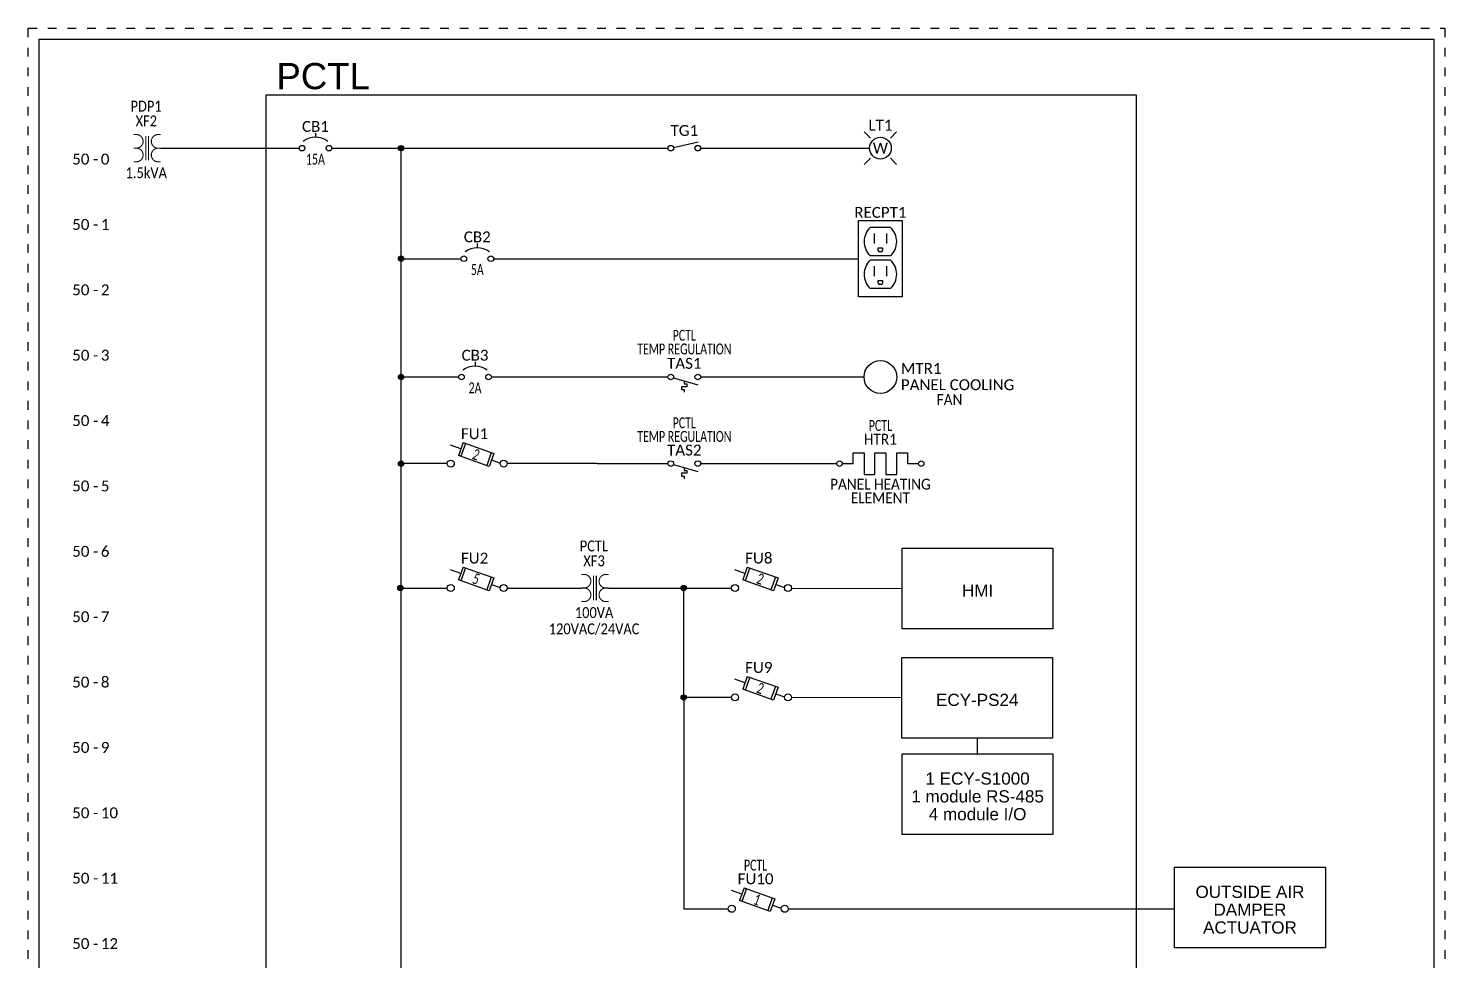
# Model space of a CAD drawing. Header units: inches. Extents: x -0.1 to 16.1, y -0.1 to 21.1.
# Drawn here: x -0.13 to 16.12, y 10.43 to 21.12 of the extents above; entities that cross this region are included whole.
import ezdxf
from ezdxf.enums import TextEntityAlignment as Align

# ---------------------------------------------------------------- set-up
doc = ezdxf.new("R2010")
doc.units = ezdxf.units.IN
doc.header["$MEASUREMENT"] = 0
doc.linetypes.add('DOT2', pattern=[0.125, 0, -0.125])
for name, color, linetype in [('DESC', 150, 'Continuous'), ('LOC', 8, 'Continuous'), ('MISC', 7, 'Continuous'), ('SYMS', 7, 'Continuous'), ('TAGFIXED', 7, 'Continuous'), ('TAGS', 150, 'Continuous'), ('WIRES', 7, 'Continuous')]:
    doc.layers.add(name, color=color, linetype=linetype)
doc.layers.add('TITLEBLOCK_FRAME', color=7, linetype='DOT2', plot=False)
doc.styles.get("Standard").update_dxf_attribs({"font": 'arial.ttf'})
doc.styles.add('WD', font='calibri.ttf')

# ---------------------------------------------------------------- blocks, each defined once
blk = doc.blocks.new('WD_MLRH7')
at = {"style": 'WD'}
blk.add_attdef('WDCOPY_DASH', text='', height=0.125, dxfattribs=at).set_placement((-0.684, 0), align=Align.MIDDLE)
blk.add_attdef('SHEET', text='', height=0.125, dxfattribs=at).set_placement((-0.756, 0), align=Align.MIDDLE_RIGHT)
blk.add_attdef('RUNGFIRST', text='', height=0.125, dxfattribs=at).set_placement((-0.625, 0), align=Align.MIDDLE_LEFT)
at = {"style": 'WD', "flags": 1}
for tag, p in [('RUNGHORV', (-0.25, -0.127)), ('RUNGINC', (-0.25, -0.163)), ('WIREMODE', (-0.25, -0.281)), ('RUNGDIST', (-0.25, -0.2)), ('RUNGCNT', (-0.25, -0.237)), ('WIREFMT', (-0.25, -0.321)), ('WIRE-START', (-0.25, -0.356)), ('WIRE-GSUF', (-0.25, -0.396)), ('PH3SPACE', (-0.25, -0.437))]:
    blk.add_attdef(tag, text='', height=0.025, dxfattribs=at).set_placement(p, align=Align.RIGHT)
blk = doc.blocks.new('HLT1W')
for p, q in [((-0.115, 0.115), (-0.186, 0.186)), ((0.115, 0.115), (0.186, 0.186)), ((-0.115, -0.115), (-0.186, -0.186)), ((0.115, -0.115), (0.186, -0.186))]:
    blk.add_line(p, q)
blk.add_circle((0, 0), 0.125)
at = {"style": 'WD', "width": 0.7}
for tag, p in [('INST', (0.006, 0.528)), ('LOC', (0.006, 0.359))]:
    blk.add_attdef(tag, text='', height=0.125, dxfattribs=at).set_placement(p, align=Align.CENTER)
at = {"style": 'WD'}
blk.add_attdef('TAG1', text='', height=0.125, dxfattribs=at).set_placement((0, 0.202), align=Align.CENTER)
at = {"style": 'WD', "flags": 9}
blk.add_attdef('FAMILY', text='', height=0.01, dxfattribs=at).set_placement((-0.005, 0.161), align=Align.CENTER)
at = {"style": 'WD'}
blk.add_attdef('COLOR', text='', height=0.125, dxfattribs=at).set_placement((0, 0), align=Align.MIDDLE)
at = {"style": 'WD', "flags": 1}
for tag, p in [('X4TERM01', (-0.125, 0)), ('X1TERM02', (0.125, 0))]:
    blk.add_attdef(tag, p, '', height=0.0125, dxfattribs=at)
at = {"linetype": 'Continuous', "style": 'WD', "flags": 9}
blk.add_attdef('ASSYCODE', text='', height=0.01, dxfattribs=at).set_placement((-0.001, 0.096), align=Align.CENTER)
at = {"linetype": 'Continuous', "style": 'WD', "flags": 1}
for tag, p in [('MFG', (0, 0.121)), ('CAT', (0, 0.14))]:
    blk.add_attdef(tag, text='', height=0.01, dxfattribs=at).set_placement(p, align=Align.MIDDLE)
at = {"style": 'WD'}
for tag, p, width in [('DESC1', (1.125, 0), 0.9), ('WDTAGALT', (1.125, -0.312), 0.7)]:
    blk.add_attdef(tag, p, '', height=0.125, dxfattribs=dict(at, width=width))
at = {"linetype": 'Continuous', "style": 'WD', "flags": 8}
blk.add_attdef('TERM01', text='', height=0.125, dxfattribs=at).set_placement((-0.175, -0.031), align=Align.TOP_RIGHT)
blk.add_attdef('TERM02', text='', height=0.125, dxfattribs=at).set_placement((0.175, -0.031), align=Align.TOP_LEFT)
at = {"style": 'WD', "width": 0.9}
blk.add_attdef('DESC2', text='', height=0.125, dxfattribs=at).set_placement((1.125, -0.031), align=Align.TOP_LEFT)
blk = doc.blocks.new('HTG11')
blk.add_line((-0.124, 0.007), (0.159, 0.071))
for centre in [(-0.155, 0), (0.155, 0)]:
    blk.add_circle(centre, 0.0322)
at = {"style": 'WD', "width": 0.7}
for tag, p in [('INST', (0, 0.779)), ('LOC', (0, 0.609)), ('DESC1', (0, 0.453)), ('DESC2', (0, 0.297)), ('XREF', (0, -0.236)), ('WDTAGALT', (0, -0.391))]:
    blk.add_attdef(tag, text='', height=0.125, dxfattribs=at).set_placement(p, align=Align.CENTER)
at = {"style": 'WD'}
blk.add_attdef('TAG1', text='', height=0.125, dxfattribs=at).set_placement((0, 0.141), align=Align.CENTER)
for tag, p in [('X2LINK', (0, 0.266)), ('X8LINK', (0, -0.062))]:
    blk.add_attdef(tag, p, '', height=0.01, dxfattribs=at)
for tag, p, height, flags in [('X4TERM01', (-0.188, 0), 0.0125, 1), ('CONTACT', (0.038, 0.02), 0.01, 1), ('FAMILY', (0.038, 0.037), 0.01, 9), ('X1TERM02', (0.188, 0), 0.0125, 1)]:
    blk.add_attdef(tag, p, '', height=height, dxfattribs=dict(at, flags=flags))
at = {"linetype": 'Continuous', "style": 'WD', "flags": 9}
for tag, p in [('CAT', (0.063, -0.007)), ('ASSYCODE', (0.062, -0.043)), ('MFG', (0.063, -0.027))]:
    blk.add_attdef(tag, text='', height=0.01, dxfattribs=at).set_placement(p, align=Align.CENTER)
at = {"linetype": 'Continuous', "style": 'WD', "flags": 8}
blk.add_attdef('TERM01', text='', height=0.125, dxfattribs=at).set_placement((-0.25, -0.031), align=Align.TOP_RIGHT)
blk.add_attdef('TERM02', text='', height=0.125, dxfattribs=at).set_placement((0.25, -0.031), align=Align.TOP_LEFT)
blk = doc.blocks.new('HCN1RDUP')
for p, q in [((-0.25, 0.219), (0.25, 0.219)), ((-0.25, -0.656), (-0.25, 0.219)), ((0.25, 0.219), (0.25, -0.656)), ((0.117, 0.14), (-0.117, 0.14)), ((-0.071, 0.071), (-0.071, -0.046)), ((0.07, 0.071), (0.07, -0.046)), ((-0.024, -0.093), (0.023, -0.093)), ((-0.024, -0.125), (-0.024, -0.093)), ((0.008, -0.14), (-0.009, -0.14)), ((0.023, -0.093), (0.023, -0.125)), ((0.117, -0.187), (-0.117, -0.187)), ((0.117, -0.235), (-0.117, -0.235)), ((-0.071, -0.304), (-0.071, -0.421)), ((0.07, -0.304), (0.07, -0.421)), ((-0.024, -0.468), (0.023, -0.468)), ((-0.024, -0.5), (-0.024, -0.468)), ((0.023, -0.468), (0.023, -0.5)), ((0.117, -0.562), (-0.117, -0.562)), ((0.008, -0.515), (-0.009, -0.515)), ((0.25, -0.656), (-0.25, -0.656))]:
    blk.add_line(p, q)
for centre, radius, start, end in [((0.039, -0.023), 0.226, 133.6028, 226.3972), ((-0.039, -0.023), 0.226, 313.6028, 46.3972), ((-0.009, -0.125), 0.015, 180, 270), ((0.008, -0.125), 0.015, 270, 0), ((0.039, -0.398), 0.226, 133.6028, 226.3972), ((-0.039, -0.398), 0.226, 313.6028, 46.3972), ((-0.009, -0.5), 0.015, 180, 270), ((0.008, -0.5), 0.015, 270, 0)]:
    blk.add_arc(centre, radius, start, end)
at = {"style": 'WD'}
for tag, width, p in [('INST', 0.7, (0, 1.045)), ('LOC', 0.7, (0, 0.875)), ('DESC1', 0.7, (0, 0.719)), ('DESC2', 0.7, (0, 0.562)), ('RATING1', 0.9, (0, 0.406))]:
    blk.add_attdef(tag, text='', height=0.125, dxfattribs=dict(at, width=width)).set_placement(p, align=Align.CENTER)
blk.add_attdef('TAG1', text='', height=0.125, dxfattribs=at).set_placement((0, 0.25), align=Align.CENTER)
for tag, p, height, flags in [('X4TERM01', (-0.188, 0), 0.0125, 1), ('X1TERM02', (0.188, 0), 0.0125, 1), ('FAMILY', (0.205, 0.152), 0.01, 9), ('X8TERM03', (0, -0.14), 0.0125, 1), ('X4TERM04', (-0.188, -0.375), 0.0125, 1), ('X1TERM05', (0.188, -0.375), 0.0125, 1), ('X8TERM06', (0, -0.515), 0.0125, 1)]:
    blk.add_attdef(tag, p, '', height=height, dxfattribs=dict(at, flags=flags))
at = {"linetype": 'Continuous', "style": 'WD', "flags": 9}
for tag, p in [('ASSYCODE', (0.23, 0.071)), ('MFG', (0.228, 0.089)), ('CAT', (0.23, 0.108))]:
    blk.add_attdef(tag, text='', height=0.01, dxfattribs=at).set_placement(p, align=Align.CENTER)
at = {"linetype": 'Continuous', "style": 'WD', "flags": 8}
for tag, p in [('TERM01', (-0.281, -0.016)), ('TERM04', (-0.281, -0.391))]:
    blk.add_attdef(tag, text='', height=0.125, dxfattribs=at).set_placement(p, align=Align.TOP_RIGHT)
for tag, p in [('TERM02', (0.281, -0.016)), ('TERM05', (0.281, -0.391)), ('TERM06', (0.08, -0.587))]:
    blk.add_attdef(tag, text='', height=0.125, dxfattribs=at).set_placement(p, align=Align.TOP_LEFT)
blk = doc.blocks.new('HDS11FL')
for p, q in [((-0.19, 0.168), (-0.307, 0.21)), ((-0.163, 0.241), (-0.216, 0.094)), ((-0.134, 0.231), (-0.187, 0.084)), ((-0.163, 0.241), (0.19, 0.116)), ((0.137, -0.032), (-0.216, 0.094)), ((0.16, 0.126), (0.108, -0.021)), ((0.19, 0.116), (0.137, -0.032)), ((0.164, 0.042), (0.264, 0.006))]:
    blk.add_line(p, q)
at = {"linetype": 'Continuous'}
for centre in [(-0.304, 0), (0.304, 0)]:
    blk.add_circle(centre, 0.04, dxfattribs=at)
at = {"style": 'WD', "width": 0.7}
for tag, p in [('INST', (-0.031, 0.607)), ('LOC', (-0.031, 0.438))]:
    blk.add_attdef(tag, text='', height=0.125, dxfattribs=at).set_placement(p, align=Align.CENTER)
at = {"style": 'WD'}
blk.add_attdef('TAG1', text='', height=0.125, dxfattribs=at).set_placement((-0.031, 0.281), align=Align.CENTER)
for tag, p in [('X2LINK', (0, 0.406)), ('X8LINK', (0, -0.109))]:
    blk.add_attdef(tag, p, '', height=0.01, dxfattribs=at)
at = {"style": 'WD', "width": 0.7}
blk.add_attdef('RATING1', text='', height=0.125, rotation=340.3798, dxfattribs=at).set_placement((-0.013, 0.105), align=Align.MIDDLE_CENTER)
at = {"linetype": 'Continuous', "style": 'WD', "flags": 9}
for tag, p in [('ASSYCODE', (0.126, 0.206)), ('MFG', (0.126, 0.228)), ('CAT', (0.126, 0.247))]:
    blk.add_attdef(tag, text='', height=0.01, dxfattribs=at).set_placement(p, align=Align.CENTER)
at = {"style": 'WD'}
for tag, p, height, flags in [('CONTACT', (0.098, 0.187), 0.01, 9), ('FAMILY', (0.098, 0.264), 0.01, 9), ('X4TERM01', (-0.344, 0), 0.0125, 1), ('X1TERM02', (0.344, 0), 0.0125, 1)]:
    blk.add_attdef(tag, p, '', height=height, dxfattribs=dict(at, flags=flags))
at = {"linetype": 'Continuous', "style": 'WD', "flags": 8}
blk.add_attdef('TERM01', text='', height=0.125, dxfattribs=at).set_placement((-0.406, -0.031), align=Align.TOP_RIGHT)
blk.add_attdef('TERM02', text='', height=0.125, dxfattribs=at).set_placement((0.406, -0.031), align=Align.TOP_LEFT)
blk = doc.blocks.new('WDDOT')
for radius in [0.03, 0.0187, 0.00929]:
    blk.add_circle((0, 0), radius)
blk = doc.blocks.new('HTS11')
at = {"linetype": 'Continuous'}
blk.add_line((-0.125, -0.01), (0.157, -0.091), dxfattribs=at)
for p, q in [((0.031, -0.111), (-0.031, -0.111)), ((-0.031, -0.111), (-0.031, -0.142)), ((-0.031, -0.142), (0, -0.142)), ((0, -0.046), (0, -0.08)), ((0, -0.08), (0.031, -0.08)), ((0, -0.142), (0, -0.174)), ((0.031, -0.08), (0.031, -0.111))]:
    blk.add_line(p, q)
for centre in [(-0.155, 0), (0.155, 0)]:
    blk.add_circle(centre, 0.0322)
at = {"style": 'WD', "width": 0.7}
for tag, p in [('INST', (0, 0.732)), ('LOC', (0, 0.562)), ('DESC1', (0, 0.406)), ('DESC2', (0, 0.25)), ('XREF', (0, -0.332))]:
    blk.add_attdef(tag, text='', height=0.125, dxfattribs=at).set_placement(p, align=Align.CENTER)
at = {"style": 'WD'}
blk.add_attdef('TAG1', text='', height=0.125, dxfattribs=at).set_placement((0, 0.094), align=Align.CENTER)
for tag, p, height, flags in [('X4TERM01', (-0.188, 0), 0.0125, 1), ('CONTACT', (0.038, 0.02), 0.01, 1), ('FAMILY', (0.038, 0.037), 0.01, 9), ('X1TERM02', (0.188, 0), 0.0125, 1)]:
    blk.add_attdef(tag, p, '', height=height, dxfattribs=dict(at, flags=flags))
for tag, p in [('X2LINK', (0, 0.031)), ('X8LINK', (0, -0.219))]:
    blk.add_attdef(tag, p, '', height=0.01, dxfattribs=at)
at = {"linetype": 'Continuous', "style": 'WD', "flags": 9}
for tag, p in [('CAT', (0.063, -0.007)), ('ASSYCODE', (0.062, -0.047)), ('MFG', (0.063, -0.027))]:
    blk.add_attdef(tag, text='', height=0.01, dxfattribs=at).set_placement(p, align=Align.CENTER)
at = {"linetype": 'Continuous', "style": 'WD', "flags": 8}
blk.add_attdef('TERM01', text='', height=0.125, dxfattribs=at).set_placement((-0.25, -0.016), align=Align.TOP_RIGHT)
blk.add_attdef('TERM02', text='', height=0.125, dxfattribs=at).set_placement((0.25, -0.016), align=Align.TOP_LEFT)
at = {"style": 'WD', "width": 0.7}
for tag, p in [('RATING1', (0.281, -0.294)), ('WDTAGALT', (0.281, -0.466))]:
    blk.add_attdef(tag, p, '', height=0.125, dxfattribs=at)
blk = doc.blocks.new('HRE1HTALT')
for p, q in [((-0.4375, 0), (-0.3125, 0)), ((-0.3125, 0), (-0.3125, 0.125)), ((-0.3125, 0.125), (-0.1875, 0.125)), ((-0.1875, 0.125), (-0.1875, -0.125)), ((-0.0625, -0.125), (-0.0625, 0.125)), ((-0.0625, 0.125), (0.0625, 0.125)), ((0.0625, 0.125), (0.0625, -0.125)), ((0.1875, -0.125), (0.1875, 0.125)), ((0.1875, 0.125), (0.3125, 0.125)), ((0.3125, 0.125), (0.3125, 0)), ((0.3125, 0), (0.4375, 0)), ((-0.1875, -0.125), (-0.0625, -0.125)), ((0.0625, -0.125), (0.1875, -0.125))]:
    blk.add_line(p, q)
for centre in [(-0.46875, 0), (0.46875, 0)]:
    blk.add_circle(centre, 0.03125)
at = {"style": 'WD'}
for tag, width, p in [('INST', 0.7, (0, 0.53125)), ('LOC', 0.7, (0, 0.375)), ('TAG1', 0.9, (0, 0.21875)), ('RATING1', 0.7, (0, -0.28125)), ('RATING2', 0.7, (0, -0.4375)), ('DESC1', 0.9, (0, -0.59375)), ('DESC2', 0.9, (0, -0.75))]:
    blk.add_attdef(tag, text='', height=0.125, dxfattribs=dict(at, width=width)).set_placement(p, align=Align.CENTER)
at = {"style": 'WD', "flags": 1}
for tag, p, height in [('ASSYCODE', (0.09375, 0.15625), 0.01), ('CAT', (0.09375, 0.1875), 0.01), ('MFG', (0.09375, 0.21875), 0.01), ('X4TERM01', (-0.5, 0), 0.005), ('FAMILY', (0, 0), 0.01), ('X1TERM02', (0.5, 0), 0.005)]:
    blk.add_attdef(tag, p, '', height=height, dxfattribs=at)
at = {"style": 'WD'}
blk.add_attdef('TERM01', text='', height=0.125, dxfattribs=at).set_placement((-0.555, -0.015), align=Align.TOP_RIGHT)
blk.add_attdef('TERM02', text='', height=0.125, dxfattribs=at).set_placement((0.555, -0.015), align=Align.TOP_LEFT)
blk = doc.blocks.new('HMO12')
blk.add_circle((0, 0), 0.188)
at = {"style": 'WD'}
for tag, width, p in [('INST', 0.7, (-0.026, 0.559)), ('LOC', 0.7, (-0.026, 0.39)), ('TAG1', 0.9, (-0.031, 0.234)), ('RATING1', 0.8, (0, 0))]:
    blk.add_attdef(tag, text='', height=0.125, dxfattribs=dict(at, width=width)).set_placement(p, align=Align.CENTER)
at = {"style": 'WD', "flags": 9}
blk.add_attdef('FAMILY', text='', height=0.01, dxfattribs=at).set_placement((-0.005, 0.17), align=Align.CENTER)
at = {"linetype": 'Continuous', "style": 'WD', "flags": 1}
for tag, p in [('CAT', (0, 0.159)), ('MFG', (0, 0.14))]:
    blk.add_attdef(tag, text='', height=0.01, dxfattribs=at).set_placement(p, align=Align.MIDDLE)
at = {"style": 'WD'}
for tag, p, width in [('DESC1', (1.126, 0.046), 0.9), ('DESC2', (1.126, -0.11), 0.9), ('DESC3', (1.126, -0.266), 0.9), ('RATING3', (1.125, -0.423), 0.8), ('RATING4', (1.125, -0.579), 0.8), ('WDTAGALT', (1.125, -0.75), 0.7)]:
    blk.add_attdef(tag, p, '', height=0.125, dxfattribs=dict(at, width=width))
at = {"style": 'WD', "flags": 1}
for tag, p in [('X4TERM01', (-0.188, 0)), ('X1TERM02', (0.188, 0)), ('X0TERM03', (0.133, -0.133))]:
    blk.add_attdef(tag, p, '', height=0.0125, dxfattribs=at)
at = {"linetype": 'Continuous', "style": 'WD', "flags": 9}
blk.add_attdef('ASSYCODE', text='', height=0.01, dxfattribs=at).set_placement((0, 0.125), align=Align.CENTER)
at = {"linetype": 'Continuous', "style": 'WD'}
blk.add_attdef('TERM01', text='', height=0.125, dxfattribs=at).set_placement((-0.231, -0.035), align=Align.TOP_RIGHT)
at = {"style": 'WD', "width": 0.8}
blk.add_attdef('RATING2', text='', height=0.125, dxfattribs=at).set_placement((0.001, -0.016), align=Align.TOP_CENTER)
at = {"linetype": 'Continuous', "style": 'WD'}
for tag, p in [('TERM02', (0.231, -0.035)), ('TERM03', (0.062, -0.219))]:
    blk.add_attdef(tag, text='', height=0.125, dxfattribs=at).set_placement(p, align=Align.TOP_LEFT)
blk = doc.blocks.new('HCB1')
blk.add_line((0, 0.173), (0, 0.126))
for centre in [(-0.155, 0), (0.155, 0)]:
    blk.add_circle(centre, 0.0322)
blk.add_arc((0, -0.109), 0.234, 53.1301, 126.8699)
at = {"style": 'WD', "width": 0.7}
for tag, p in [('INST', (0, 0.826)), ('LOC', (0, 0.656)), ('DESC1', (0, 0.5)), ('DESC2', (0, 0.344)), ('RATING1', (0, -0.188)), ('XREF', (0, -0.344))]:
    blk.add_attdef(tag, text='', height=0.125, dxfattribs=at).set_placement(p, align=Align.CENTER)
at = {"style": 'WD'}
blk.add_attdef('TAG1', text='', height=0.125, dxfattribs=at).set_placement((0, 0.188), align=Align.CENTER)
for tag, p in [('X2LINK', (0, 0.219)), ('X8LINK', (0, 0))]:
    blk.add_attdef(tag, p, '', height=0.01, dxfattribs=at)
for tag, p, height, flags in [('X4TERM01', (-0.188, 0), 0.0125, 1), ('X1TERM02', (0.188, 0), 0.0125, 1), ('CONTACT', (0.205, 0.133), 0.01, 9), ('FAMILY', (0.205, 0.152), 0.01, 9)]:
    blk.add_attdef(tag, p, '', height=height, dxfattribs=dict(at, flags=flags))
at = {"linetype": 'Continuous', "style": 'WD', "flags": 9}
for tag, p in [('ASSYCODE', (0.219, 0.062)), ('MFG', (0.228, 0.089)), ('CAT', (0.23, 0.108))]:
    blk.add_attdef(tag, text='', height=0.01, dxfattribs=at).set_placement(p, align=Align.CENTER)
at = {"linetype": 'Continuous', "style": 'WD', "flags": 8}
blk.add_attdef('TERM01', text='', height=0.125, dxfattribs=at).set_placement((-0.25, -0.031), align=Align.TOP_RIGHT)
blk.add_attdef('TERM02', text='', height=0.125, dxfattribs=at).set_placement((0.25, -0.031), align=Align.TOP_LEFT)
blk = doc.blocks.new('HXF1T1_1-')
at = {"const_width": 0.0125}
for points in [[(-0.156, 0.156), (-0.125, 0.156)], [(0.156, 0.156), (0.125, 0.156)], [(-0.016, -0.141), (-0.016, 0.141)], [(0.016, -0.141), (0.016, 0.141)], [(-0.156, -0.156), (-0.125, -0.156)], [(0.156, -0.156), (0.125, -0.156)]]:
    blk.add_lwpolyline(points, dxfattribs=at)
for points in [[(-0.156, 0, 0.0125, 0.0125, 0), (-0.126, 0, 0.0125, 0.0125, 1.005682), (-0.125, 0.156, 0, 0, 0)], [(0.156, 0, 0.0125, 0.0125, 0), (0.124, 0, 0.0125, 0.0125, 0.994377), (0.125, -0.156, 0, 0, 0)]]:
    blk.add_lwpolyline(points, format="xyseb")
for points in [[(-0.125, -0.156, 1.000009), (-0.125, 0)], [(0.125, 0.156, 1.000009), (0.125, 0)]]:
    blk.add_lwpolyline(points, format="xyb", dxfattribs=at)
at = {"style": 'WD', "width": 0.85}
for tag, p in [('INST', (-0.012, 0.592)), ('LOC', (-0.012, 0.42)), ('TAG1', (-0.01, 0.25)), ('RATING1', (-0.01, -0.344)), ('RATING2', (-0.01, -0.516)), ('DESC1', (-0.01, -0.687)), ('DESC2', (-0.01, -0.859)), ('DESC3', (-0.01, -1.031))]:
    blk.add_attdef(tag, text='', height=0.125, dxfattribs=at).set_placement(p, align=Align.CENTER)
at = {"style": 'WD'}
for tag, p in [('X2LINK', (0, 0.156)), ('X8LINK', (0, -0.172))]:
    blk.add_attdef(tag, p, '', height=0.01, dxfattribs=at)
at = {"style": 'WD', "flags": 9}
blk.add_attdef('WDTYPE', text='', height=0.01, dxfattribs=at).set_placement((-0.221, 0.075), align=Align.RIGHT)
at = {"color": 7, "style": 'WD', "flags": 1}
for tag, p in [('X4TERM01', (-0.156, 0)), ('X1TERM02', (0.156, 0))]:
    blk.add_attdef(tag, p, '', height=0.0125, dxfattribs=at)
at = {"linetype": 'Continuous', "style": 'WD', "flags": 9}
for tag, p in [('ASSYCODE', (0.219, 0.062)), ('MFG', (0.228, 0.089)), ('CAT', (0.23, 0.108))]:
    blk.add_attdef(tag, text='', height=0.01, dxfattribs=at).set_placement(p, align=Align.CENTER)
at = {"style": 'WD', "flags": 9}
for tag, p in [('FAMILY', (0.206, 0.131)), ('CONTACT', (0.206, 0.04))]:
    blk.add_attdef(tag, p, '', height=0.01, dxfattribs=at)
at = {"linetype": 'Continuous', "style": 'WD', "flags": 8}
blk.add_attdef('TERM01', text='', height=0.125, dxfattribs=at).set_placement((-0.229, -0.031), align=Align.TOP_RIGHT)
blk.add_attdef('TERM02', text='', height=0.125, dxfattribs=at).set_placement((0.208, -0.031), align=Align.TOP_LEFT)
blk = doc.blocks.new('*U17')
at = {"color": 5}
for p, q in [((0, 21), (16, 21)), ((0, 0), (0, 21)), ((16, 21), (16, 0))]:
    blk.add_line(p, q, dxfattribs=at)
at = {"layer": 'TITLEBLOCK_FRAME'}
blk.add_lwpolyline([(-0.125, 21.125), (16.125, 21.125), (16.125, -0.125), (-0.125, -0.125)], close=True, dxfattribs=at)
blk.add_lwpolyline([(-0.125, 21.125), (16.125, 21.125), (16.125, -0.125), (-0.125, -0.125)], close=True, dxfattribs=at)
at = {"color": 7, "style": 'WD', "flags": 4}
for tag, p in [('N5', (7.597, 1.925)), ('N4', (7.597, 1.575)), ('N3', (7.597, 1.225)), ('N2', (7.597, 0.925)), ('N1', (7.597, 0.575)), ('PAGENO', (5.883, 0.167)), ('SHEETMAX', (6.824, 0.157))]:
    blk.add_attdef(tag, text='', height=0.14, dxfattribs=at).set_placement(p, align=Align.MIDDLE_CENTER)
for tag, height, p in [('DATE5', 0.14, (7.854, 1.925)), ('PAR5', 0.14, (9.104, 1.925)), ('DESCRIPTION5', 0.14, (9.661, 1.925)), ('TITLE1', 0.175, (0.091, 1.57)), ('DATE4', 0.14, (7.854, 1.575)), ('PAR4', 0.14, (9.104, 1.575)), ('DESCRIPTION4', 0.14, (9.661, 1.575)), ('TITLE2', 0.175, (0.091, 1.306)), ('AP.PAR', 0.14, (5.526, 1.365)), ('DATE3', 0.14, (7.854, 1.225)), ('PAR3', 0.14, (9.104, 1.225)), ('DESCRIPTION3', 0.14, (9.661, 1.225)), ('TITLE3', 0.175, (0.091, 1.041)), ('DATE2', 0.14, (7.854, 0.925)), ('PAR2', 0.14, (9.104, 0.925)), ('DESCRIPTION2', 0.14, (9.661, 0.925)), ('DESS.PAR', 0.14, (5.286, 0.642)), ('DATE1', 0.14, (7.854, 0.575)), ('PAR1', 0.14, (9.109, 0.575)), ('DESCRIPTION1', 0.14, (9.645, 0.575)), ('PRJCT', 0.14, (1.193, 0.167)), ('DATE', 0.14, (3.204, 0.179))]:
    blk.add_attdef(tag, text='', height=height, dxfattribs=at).set_placement(p, align=Align.MIDDLE_LEFT)

msp = doc.modelspace()

# ---------------------------------------------------------------- linework, layer by layer
at = {"ltscale": 0.5}
for points in [[(2.604, 20.363), (12.587, 20.363), (12.587, 2.125), (2.604, 2.125)], [(9.901, 15.161), (11.631, 15.161), (11.631, 14.236), (9.901, 14.236)], [(9.897, 13.907), (11.626, 13.907), (11.626, 12.982), (9.897, 12.982)], [(9.901, 12.8), (11.631, 12.8), (11.631, 11.875), (9.901, 11.875)], [(13.026, 11.5), (14.756, 11.5), (14.756, 10.575), (13.026, 10.575)]]:
    msp.add_lwpolyline(points, close=True, dxfattribs=at)
at = {"layer": 'WIRES', "ltscale": 0.5}
for p, q in [((1.395, 19.75), (2.982, 19.75)), ((3.357, 19.75), (4.151, 19.75)), ((4.151, 5.866), (4.151, 19.75)), ((4.151, 19.75), (7.211, 19.75)), ((7.589, 19.75), (9.526, 19.75)), ((4.151, 18.482), (4.839, 18.482)), ((5.214, 18.482), (9.401, 18.482)), ((4.151, 17.125), (4.812, 17.125)), ((5.188, 17.125), (7.214, 17.125)), ((7.589, 17.125), (9.464, 17.127)), ((4.683, 16.131), (4.151, 16.131)), ((6.401, 16.131), (5.37, 16.131)), ((6.401, 16.131), (7.214, 16.131)), ((7.589, 16.131), (9.151, 16.131)), ((4.143, 14.704), (4.683, 14.703)), ((5.37, 14.704), (6.22, 14.704)), ((6.533, 14.704), (7.394, 14.704)), ((7.394, 14.704), (7.943, 14.704)), ((7.394, 13.449), (7.394, 14.704)), ((8.631, 14.704), (9.901, 14.699)), ((7.943, 13.449), (7.394, 13.449)), ((7.394, 13.449), (7.394, 11.024)), ((9.897, 13.444), (8.631, 13.449)), ((10.762, 12.982), (10.762, 12.792)), ((7.394, 11.024), (7.906, 11.024)), ((8.594, 11.024), (13.026, 11.024))]:
    msp.add_line(p, q, dxfattribs=at)

# ---------------------------------------------------------------- block references
at = {"ltscale": 0.5}
msp.add_blockref('WD_MLRH7', (1.332, 19.625), dxfattribs=at).add_auto_attribs({'RUNGFIRST': '0', 'SHEET': '50', 'WDCOPY_DASH': '-'})
at = {"layer": 'SYMS', "ltscale": 0.5}
ref = msp.add_blockref('HXF1T1_1-', (1.239, 19.75), dxfattribs=at)
ref.add_attrib('TAG1F', 'XF2', dxfattribs={"layer": 'TAGFIXED', "height": 0.125, "style": 'WD', "width": 0.85}).set_placement((1.228, 20), align=Align.CENTER)
ref.add_attrib('LOC', 'PDP1', dxfattribs={"layer": 'LOC', "height": 0.125, "style": 'WD', "width": 0.85}).set_placement((1.226, 20.17), align=Align.CENTER)
ref.add_attrib('RATING1', '1.5kVA', dxfattribs={"layer": 'MISC', "height": 0.125, "style": 'WD', "width": 0.85}).set_placement((1.228, 19.406), align=Align.CENTER)
ref = msp.add_blockref('HCB1', (3.169, 19.75), dxfattribs=at)
ref.add_attrib('RATING1', '15A', dxfattribs={"layer": 'MISC', "height": 0.125, "style": 'WD', "width": 0.7}).set_placement((3.169, 19.562), align=Align.CENTER)
ref.add_attrib('TAG1F', 'CB1', dxfattribs={"layer": 'TAGFIXED', "height": 0.125, "style": 'WD'}).set_placement((3.169, 19.937), align=Align.CENTER)
ref = msp.add_blockref('HTG11', (7.401, 19.75), dxfattribs=at)
ref.add_attrib('TAG1', 'TG1', dxfattribs={"layer": 'TAGS', "height": 0.125, "style": 'WD'}).set_placement((7.401, 19.891), align=Align.CENTER)
ref = msp.add_blockref('HLT1W', (9.651, 19.75), dxfattribs=at)
ref.add_attrib('TAG1', 'LT1', dxfattribs={"layer": 'TAGS', "height": 0.125, "style": 'WD'}).set_placement((9.651, 19.952), align=Align.CENTER)
ref.add_attrib('COLOR', 'W', dxfattribs={"layer": 'MISC', "height": 0.125, "style": 'WD'}).set_placement((9.651, 19.75), align=Align.MIDDLE)
for p in [(4.151, 19.75), (4.151, 18.482), (4.151, 17.125), (4.151, 16.131), (4.143, 14.704), (7.394, 14.704), (7.394, 13.449)]:
    msp.add_blockref('WDDOT', p, dxfattribs=at)
ref = msp.add_blockref('HCN1RDUP', (9.651, 18.701), dxfattribs=at)
ref.add_attrib('TAG1', 'RECPT1', dxfattribs={"layer": 'TAGS', "height": 0.125, "style": 'WD'}).set_placement((9.651, 18.951), align=Align.CENTER)
ref = msp.add_blockref('HCB1', (5.026, 18.482), dxfattribs=at)
ref.add_attrib('RATING1', '5A', dxfattribs={"layer": 'MISC', "height": 0.125, "style": 'WD', "width": 0.7}).set_placement((5.026, 18.295), align=Align.CENTER)
ref.add_attrib('TAG1F', 'CB2', dxfattribs={"layer": 'TAGFIXED', "height": 0.125, "style": 'WD'}).set_placement((5.026, 18.67), align=Align.CENTER)
ref = msp.add_blockref('HTS11', (7.401, 17.125), dxfattribs=at)
ref.add_attrib('LOC', 'PCTL', dxfattribs={"layer": 'LOC', "height": 0.125, "style": 'WD', "width": 0.7}).set_placement((7.401, 17.541), align=Align.CENTER)
ref.add_attrib('DESC1', 'TEMP REGULATION', dxfattribs={"layer": 'DESC', "height": 0.125, "style": 'WD', "width": 0.7}).set_placement((7.401, 17.384), align=Align.CENTER)
ref.add_attrib('TAG1', 'TAS1', dxfattribs={"layer": 'TAGS', "height": 0.125, "style": 'WD'}).set_placement((7.401, 17.219), align=Align.CENTER)
ref = msp.add_blockref('HCB1', (5, 17.125), dxfattribs=at)
ref.add_attrib('RATING1', '2A', dxfattribs={"layer": 'MISC', "height": 0.125, "style": 'WD', "width": 0.7}).set_placement((5, 16.938), align=Align.CENTER)
ref.add_attrib('TAG1F', 'CB3', dxfattribs={"layer": 'TAGFIXED', "height": 0.125, "style": 'WD'}).set_placement((5, 17.312), align=Align.CENTER)
ref = msp.add_blockref('HMO12', (9.651, 17.125), dxfattribs=at)
ref.add_attrib('DESC1', 'PANEL COOLING ', (9.886, 16.974), dxfattribs={"layer": 'DESC', "height": 0.125, "style": 'WD'})
ref.add_attrib('DESC2', 'FAN', (10.297, 16.804), dxfattribs={"layer": 'DESC', "height": 0.125, "style": 'WD', "width": 0.9})
ref.add_attrib('TAG1', 'MTR1', (9.886, 17.161), dxfattribs={"layer": 'TAGS', "height": 0.125, "style": 'WD'})
ref = msp.add_blockref('HTS11', (7.401, 16.131), dxfattribs=at)
ref.add_attrib('LOC', 'PCTL', dxfattribs={"layer": 'LOC', "height": 0.125, "style": 'WD', "width": 0.7}).set_placement((7.401, 16.537), align=Align.CENTER)
ref.add_attrib('DESC1', 'TEMP REGULATION', dxfattribs={"layer": 'DESC', "height": 0.125, "style": 'WD', "width": 0.7}).set_placement((7.401, 16.381), align=Align.CENTER)
ref.add_attrib('TAG1', 'TAS2', dxfattribs={"layer": 'TAGS', "height": 0.125, "style": 'WD'}).set_placement((7.401, 16.224), align=Align.CENTER)
ref = msp.add_blockref('HRE1HTALT', (9.651, 16.131), dxfattribs=at)
ref.add_attrib('LOC', 'PCTL', dxfattribs={"layer": 'LOC', "height": 0.125, "style": 'WD', "width": 0.7}).set_placement((9.651, 16.506), align=Align.CENTER)
ref.add_attrib('DESC1', 'PANEL HEATING', dxfattribs={"layer": 'DESC', "height": 0.125, "style": 'WD', "width": 0.9}).set_placement((9.651, 15.833), align=Align.CENTER)
ref.add_attrib('TAG1', 'HTR1', dxfattribs={"layer": 'TAGS', "height": 0.125, "style": 'WD', "width": 0.9}).set_placement((9.651, 16.349), align=Align.CENTER)
ref.add_attrib('DESC2', 'ELEMENT', dxfattribs={"layer": 'DESC', "height": 0.125, "style": 'WD', "width": 0.9}).set_placement((9.651, 15.676), align=Align.CENTER)
ref = msp.add_blockref('HDS11FL', (5.026, 16.131), dxfattribs=at)
ref.add_attrib('RATING1', '2', dxfattribs={"layer": 'MISC', "height": 0.125, "rotation": 340.3798, "style": 'WD', "width": 0.7}).set_placement((5.013, 16.235), align=Align.MIDDLE_CENTER)
ref.add_attrib('TAG1F', 'FU1', dxfattribs={"layer": 'TAGFIXED', "height": 0.125, "style": 'WD'}).set_placement((4.995, 16.412), align=Align.CENTER)
ref = msp.add_blockref('HXF1T1_1-', (6.376, 14.704), dxfattribs=at)
ref.add_attrib('TAG1F', 'XF3', dxfattribs={"layer": 'TAGFIXED', "height": 0.125, "style": 'WD', "width": 0.85}).set_placement((6.366, 14.954), align=Align.CENTER)
ref.add_attrib('LOC', 'PCTL', dxfattribs={"layer": 'LOC', "height": 0.125, "style": 'WD', "width": 0.85}).set_placement((6.364, 15.124), align=Align.CENTER)
ref.add_attrib('DESC1', '120VAC/24VAC', dxfattribs={"layer": 'DESC', "height": 0.125, "style": 'WD', "width": 0.85}).set_placement((6.366, 14.173), align=Align.CENTER)
ref.add_attrib('RATING1', '100VA', dxfattribs={"layer": 'MISC', "height": 0.125, "style": 'WD', "width": 0.85}).set_placement((6.366, 14.36), align=Align.CENTER)
ref = msp.add_blockref('HDS11FL', (8.287, 14.704), dxfattribs=at)
ref.add_attrib('RATING1', '2', dxfattribs={"layer": 'MISC', "height": 0.125, "rotation": 340.3798, "style": 'WD', "width": 0.7}).set_placement((8.274, 14.809), align=Align.MIDDLE_CENTER)
ref.add_attrib('TAG1F', 'FU8', dxfattribs={"layer": 'TAGFIXED', "height": 0.125, "style": 'WD'}).set_placement((8.256, 14.985), align=Align.CENTER)
ref = msp.add_blockref('HDS11FL', (5.026, 14.704), dxfattribs=at)
ref.add_attrib('RATING1', '5', dxfattribs={"layer": 'MISC', "height": 0.125, "rotation": 340.3798, "style": 'WD', "width": 0.7}).set_placement((5.013, 14.809), align=Align.MIDDLE_CENTER)
ref.add_attrib('TAG1F', 'FU2', dxfattribs={"layer": 'TAGFIXED', "height": 0.125, "style": 'WD'}).set_placement((4.995, 14.985), align=Align.CENTER)
ref = msp.add_blockref('HDS11FL', (8.287, 13.449), dxfattribs=at)
ref.add_attrib('RATING1', '2', dxfattribs={"layer": 'MISC', "height": 0.125, "rotation": 340.3798, "style": 'WD', "width": 0.7}).set_placement((8.274, 13.554), align=Align.MIDDLE_CENTER)
ref.add_attrib('TAG1F', 'FU9', dxfattribs={"layer": 'TAGFIXED', "height": 0.125, "style": 'WD'}).set_placement((8.256, 13.73), align=Align.CENTER)
ref = msp.add_blockref('HDS11FL', (8.25, 11.024), dxfattribs=at)
ref.add_attrib('RATING1', '1', dxfattribs={"layer": 'MISC', "height": 0.125, "rotation": 340.3798, "style": 'WD', "width": 0.7}).set_placement((8.237, 11.129), align=Align.MIDDLE_CENTER)
ref.add_attrib('LOC', 'PCTL', dxfattribs={"layer": 'LOC', "height": 0.125, "style": 'WD', "width": 0.7}).set_placement((8.219, 11.462), align=Align.CENTER)
ref.add_attrib('TAG1F', 'FU10', dxfattribs={"layer": 'TAGFIXED', "height": 0.125, "style": 'WD'}).set_placement((8.219, 11.306), align=Align.CENTER)
at = {"layer": 'WIRES', "ltscale": 0.5}
msp.add_blockref('*U17', (0, 0), dxfattribs=at)

# ---------------------------------------------------------------- texts
at = {"ltscale": 0.5, "style": 'WD'}
for p in [(0.576, 18.875), (0.576, 18.125), (0.576, 17.375), (0.576, 16.625), (0.576, 15.875), (0.576, 15.125), (0.576, 14.375), (0.576, 13.625), (0.576, 12.875), (0.576, 12.125), (0.576, 11.375), (0.576, 10.625)]:
    msp.add_text('50', height=0.125, dxfattribs=at).set_placement(p, align=Align.MIDDLE_RIGHT)
for p in [(0.648, 18.875), (0.648, 18.125), (0.648, 17.375), (0.648, 16.625), (0.648, 15.875), (0.648, 15.125), (0.648, 14.375), (0.648, 13.625), (0.648, 12.875), (0.648, 12.125), (0.648, 11.375), (0.648, 10.625)]:
    msp.add_text('-', height=0.125, dxfattribs=at).set_placement(p, align=Align.MIDDLE)
for s, p in [('1', (0.707, 18.875)), ('2', (0.707, 18.125)), ('3', (0.707, 17.375)), ('4', (0.707, 16.625)), ('5', (0.707, 15.875)), ('6', (0.707, 15.125)), ('7', (0.707, 14.375)), ('8', (0.707, 13.625)), ('9', (0.707, 12.875)), ('10', (0.707, 12.125)), ('11', (0.707, 11.375)), ('12', (0.707, 10.625))]:
    msp.add_text(s, height=0.125, dxfattribs=at).set_placement(p, align=Align.MIDDLE_LEFT)
at = {"ltscale": 0.5, "char_height": 0.14, "attachment_point": 5, "line_spacing_factor": 0.875}
for s, heights, insert in [('HMI', [-0.14], (10.766, 14.674)), ('ECY-PS24', [-0.145], (10.762, 13.42)), ('1 ECY-S1000\\P1 module RS-485\\P4 module I/O', [-0.557], (10.766, 12.313)), ('OUTSIDE AIR DAMPER ACTUATOR', [-0.555], (13.891, 11.013))]:
    msp.add_mtext_dynamic_manual_height_columns(s, width=1.59604, gutter_width=0.5, heights=heights, dxfattribs=dict(at, insert=insert))
at = {"layer": 'MISC', "ltscale": 0.5, "insert": (2.722, 20.727), "char_height": 0.3, "attachment_point": 1}
msp.add_mtext_dynamic_manual_height_columns('PCTL', width=0.9485, gutter_width=0.5, heights=[-0.31], dxfattribs=at)

doc.saveas('drawing.dxf')
